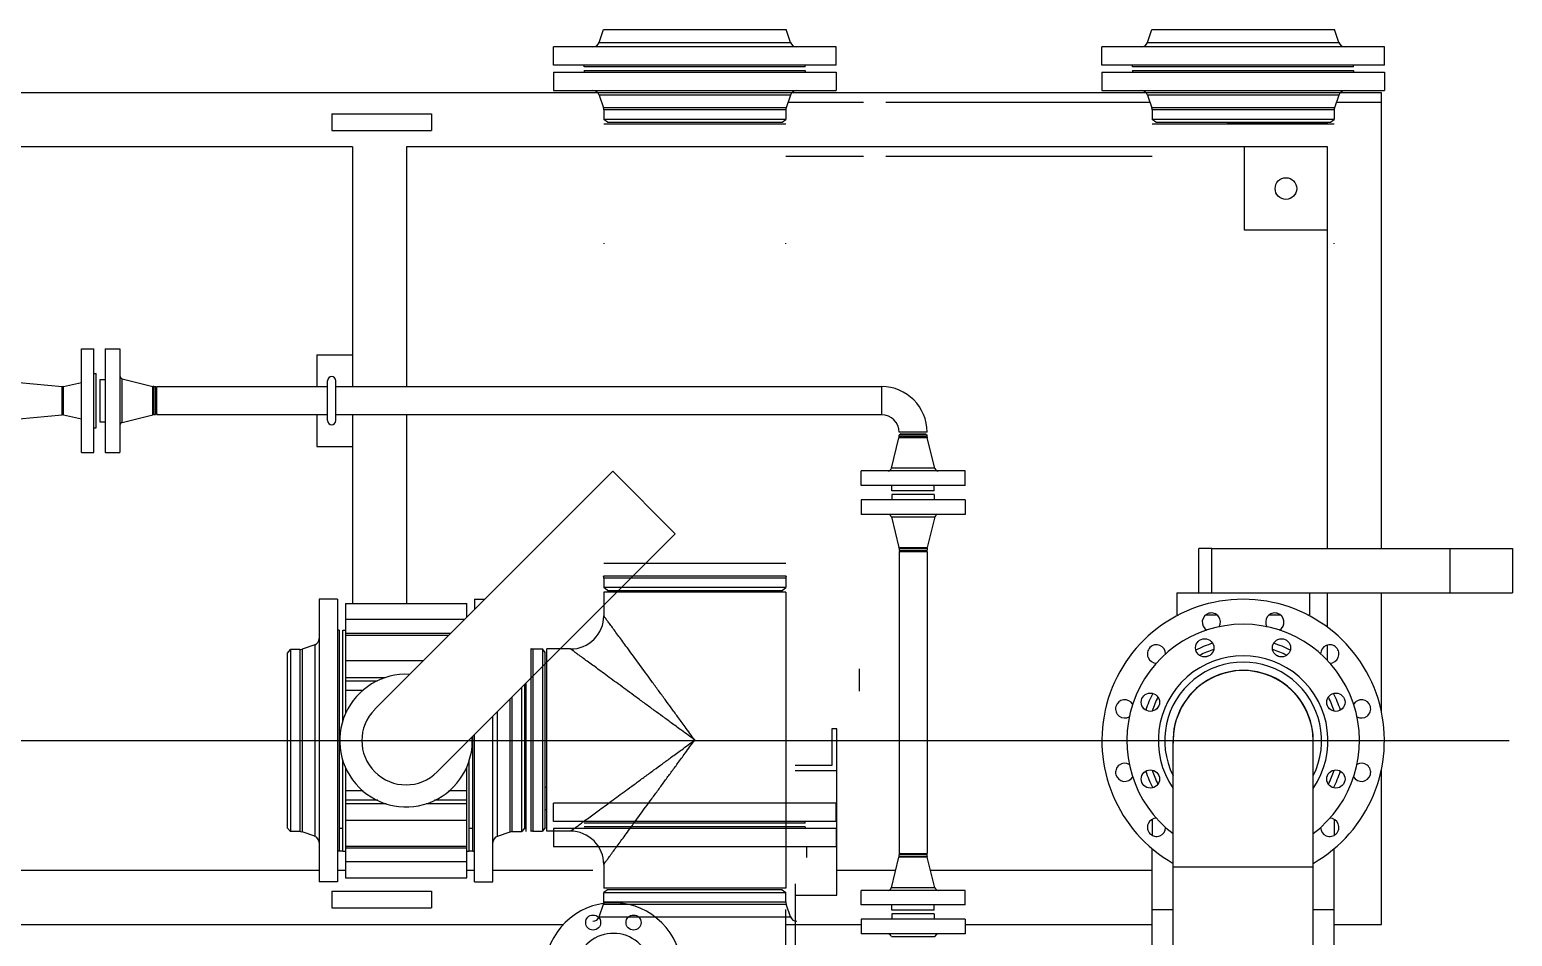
# Model space of a CAD drawing. Header units: millimetres. Extents: x 18255 to 228708, y -2217 to 146640.
# Drawn here: x 76637 to 78421, y 93377 to 94467 of the extents above; entities that cross this region are included whole.
import ezdxf

# ---------------------------------------------------------------- set-up
doc = ezdxf.new("R2010")
doc.units = ezdxf.units.MM
doc.layers.add('设备', color=8, linetype='Continuous')

msp = doc.modelspace()

# ---------------------------------------------------------------- linework, layer by layer
at = {"layer": '设备'}
for p, q in [((77322.2, 94452.1), (77327.4, 94467.4)), ((77327.4, 94467.4), (77547.4, 94467.4)), ((77552.6, 94452.1), (77547.4, 94467.4)), ((77982.2, 94452.1), (77987.4, 94467.4)), ((77987.4, 94467.4), (78207.4, 94467.4)), ((78212.6, 94452.1), (78207.4, 94467.4)), ((77267.4, 94424.6), (77267.4, 94446.6)), ((77607.4, 94446.6), (77267.4, 94446.6)), ((77322.2, 94452.1), (77552.6, 94452.1)), ((77607.4, 94424.6), (77607.4, 94446.6)), ((77927.4, 94424.6), (77927.4, 94446.6)), ((78267.4, 94446.6), (77927.4, 94446.6)), ((77982.2, 94452.1), (78212.6, 94452.1)), ((78267.4, 94424.6), (78267.4, 94446.6)), ((77607.4, 94424.6), (77267.4, 94424.6)), ((77304.4, 94422.6), (77304.4, 94424.6)), ((77570.4, 94422.6), (77304.4, 94422.6)), ((77304.4, 94418.1), (77304.4, 94416.1)), ((77304.4, 94418.1), (77570.4, 94418.1)), ((77570.4, 94422.6), (77570.4, 94424.6)), ((77570.4, 94418.1), (77570.4, 94416.1)), ((78267.4, 94424.6), (77927.4, 94424.6)), ((77964.4, 94422.6), (77964.4, 94424.6)), ((78230.4, 94422.6), (77964.4, 94422.6)), ((77964.4, 94418.1), (77964.4, 94416.1)), ((77964.4, 94418.1), (78230.4, 94418.1)), ((78230.4, 94422.6), (78230.4, 94424.6)), ((78230.4, 94418.1), (78230.4, 94416.1)), ((77267.4, 94416.1), (77267.4, 94394.1)), ((77267.4, 94416.1), (77607.4, 94416.1)), ((77607.4, 94416.1), (77607.4, 94394.1)), ((77927.4, 94416.1), (77927.4, 94394.1)), ((77927.4, 94416.1), (78267.4, 94416.1)), ((78267.4, 94416.1), (78267.4, 94394.1)), ((78263.9, 94391.3), (75829.9, 94391.3)), ((77267.4, 94394.1), (77607.4, 94394.1)), ((77552.6, 94388.7), (77322.2, 94388.7)), ((77322.2, 94388.7), (77327.4, 94373.4)), ((77552.6, 94388.7), (77547.4, 94373.4)), ((77927.4, 94394.1), (78267.4, 94394.1)), ((78212.6, 94388.7), (77982.2, 94388.7)), ((77982.2, 94388.7), (77987.4, 94373.4)), ((78212.6, 94388.7), (78207.4, 94373.4)), ((78263.9, 93843.3), (78263.9, 94391.3)), ((77000.4, 94366.3), (77000.4, 94346.3)), ((77000.4, 94366.3), (77120.4, 94366.3)), ((77120.4, 94366.3), (77120.4, 94346.3)), ((77547.4, 94373.4), (77327.4, 94373.4)), ((77327.9, 94370.8), (77327.9, 94359.4)), ((77547, 94370.8), (77327.9, 94370.8)), ((77547, 94370.8), (77547, 94359.4)), ((77549.7, 94380.1), (77640.4, 94380.1)), ((77667.4, 94380.1), (77985.1, 94380.1)), ((78207.4, 94373.4), (77987.4, 94373.4)), ((77987.9, 94370.8), (77987.9, 94359.4)), ((78207, 94370.8), (77987.9, 94370.8)), ((78207, 94370.8), (78207, 94359.4)), ((78209.7, 94380.1), (78263.9, 94380.1)), ((77000.4, 94346.3), (77120.4, 94346.3)), ((77547, 94359.4), (77327.9, 94359.4)), ((77332.2, 94356.1), (77327.9, 94359.4)), ((77327.9, 94354.1), (77547, 94354.1)), ((77332.2, 94356.1), (77542.7, 94356.1)), ((77542.7, 94356.1), (77547, 94359.4)), ((78207, 94359.4), (77987.9, 94359.4)), ((77992.2, 94356.1), (77987.9, 94359.4)), ((77987.9, 94354.1), (78207, 94354.1)), ((77992.2, 94356.1), (78202.7, 94356.1)), ((78078.9, 94354.1), (78078.9, 94355.1)), ((78078.9, 94355.1), (78198.9, 94355.1)), ((78198.9, 94354.1), (78198.9, 94355.1)), ((78202.7, 94356.1), (78207, 94359.4)), ((77025.4, 94326.3), (75948.9, 94326.3)), ((77025.4, 94326.3), (77025.4, 94038.1)), ((77090.4, 94326.3), (77090.4, 94038.1)), ((78198.9, 94326.3), (77090.4, 94326.3)), ((77547, 94315.1), (77640.4, 94315.1)), ((77667.4, 94315.1), (77987.9, 94315.1)), ((78098.9, 94226.3), (78098.9, 94326.3)), ((78198.9, 93843.3), (78198.9, 94326.3)), ((78198.9, 94226.3), (78098.9, 94226.3)), ((76699.5, 93958.7), (76699.5, 94083.7)), ((76699.5, 94083.7), (76714, 94083.7)), ((76714, 93958.7), (76714, 94083.7)), ((76727.9, 94083.7), (76727.9, 93958.7)), ((76727.9, 94083.7), (76745.4, 94083.7)), ((76745.4, 94083.7), (76745.4, 93958.7)), ((76982.4, 94076.2), (76982.4, 94038.1)), ((76982.4, 94076.2), (77025.4, 94076.2)), ((76624.2, 94043.2), (76676.2, 94038.3)), ((76677.8, 94038.4), (76699.5, 94043.2)), ((76714, 94053.7), (76717, 94053.7)), ((76717, 93988.7), (76717, 94053.7)), ((76721.5, 94046.7), (76721.5, 93995.7)), ((76721.5, 94046.7), (76727.9, 94046.7)), ((76748.4, 93995), (76748.4, 94047.5)), ((76748.4, 94047.5), (76785.2, 94038.2)), ((76995.4, 93997.2), (76995.4, 94045.2)), ((77005.4, 93997.2), (77005.4, 94045.2)), ((76676.2, 94004.2), (76676.2, 94038.3)), ((76677.8, 94004.1), (76677.8, 94038.4)), ((76785.2, 94004.3), (76785.2, 94038.2)), ((76786.2, 94038.1), (76785.2, 94038.2)), ((76786.2, 94004.4), (76786.2, 94038.1)), ((76786.2, 94038.1), (76788.4, 94038.1)), ((76789.9, 94036.1), (76788.4, 94038.1)), ((76788.4, 94004.4), (76788.4, 94038.1)), ((76789.9, 94004.4), (76789.9, 94038.1)), ((76789.9, 94038.1), (76995.4, 94038.1)), ((77005.4, 94038.1), (77662.2, 94038.1)), ((77662.2, 94038.1), (77662.2, 94004.4)), ((76624.2, 93999.3), (76676.2, 94004.2)), ((76677.8, 94004.1), (76699.5, 93999.2)), ((76721.5, 93995.7), (76727.9, 93995.7)), ((76748.4, 93995), (76785.2, 94004.3)), ((76786.2, 94004.4), (76785.2, 94004.3)), ((76786.2, 94004.4), (76788.4, 94004.4)), ((76789.9, 94006.4), (76788.4, 94004.4)), ((76789.9, 94004.4), (76995.4, 94004.4)), ((76982.4, 94004.4), (76982.4, 93966.2)), ((77005.4, 94004.4), (77662.2, 94004.4)), ((77025.4, 94004.4), (77025.4, 93777.3)), ((77090.4, 94004.4), (77090.4, 93777.3)), ((76714, 93988.7), (76717, 93988.7)), ((77674, 93939.8), (77683.2, 93976.6)), ((77683.4, 93977.5), (77683.2, 93976.6)), ((77717.2, 93976.6), (77683.2, 93976.6)), ((77717.1, 93983.2), (77683.4, 93983.2)), ((77685.4, 93981.2), (77683.4, 93979.7)), ((77683.4, 93977.5), (77683.4, 93979.7)), ((77717.1, 93979.7), (77683.4, 93979.7)), ((77717.1, 93977.5), (77683.4, 93977.5)), ((77685.4, 93981.2), (77715.1, 93981.2)), ((77715.1, 93981.2), (77717.1, 93979.7)), ((77717.1, 93977.5), (77717.1, 93979.7)), ((77717.1, 93977.5), (77717.2, 93976.6)), ((77726.4, 93939.8), (77717.2, 93976.6)), ((76699.5, 93958.7), (76714, 93958.7)), ((76727.9, 93958.7), (76745.4, 93958.7)), ((76982.4, 93966.2), (77025.4, 93966.2)), ((77338.7, 93936.3), (77052.3, 93650)), ((77413.9, 93861.1), (77338.7, 93936.3)), ((77637.7, 93919.2), (77637.7, 93936.7)), ((77762.7, 93936.7), (77637.7, 93936.7)), ((77726.4, 93939.8), (77674, 93939.8)), ((77762.7, 93919.2), (77762.7, 93936.7)), ((77762.7, 93919.2), (77637.7, 93919.2)), ((77674.7, 93912.8), (77674.7, 93919.2)), ((77725.7, 93912.8), (77725.7, 93919.2)), ((77637.7, 93901.9), (77637.7, 93884.4)), ((77762.7, 93901.9), (77637.7, 93901.9)), ((77725.7, 93912.8), (77674.7, 93912.8)), ((77674.7, 93908.3), (77674.7, 93901.9)), ((77725.7, 93908.3), (77674.7, 93908.3)), ((77725.7, 93908.3), (77725.7, 93901.9)), ((77762.7, 93901.9), (77762.7, 93884.4)), ((77762.7, 93884.4), (77637.7, 93884.4)), ((77674, 93881.4), (77683.2, 93844.6)), ((77674, 93881.4), (77726.4, 93881.4)), ((77726.4, 93881.4), (77717.2, 93844.6)), ((77127.5, 93574.7), (77413.9, 93861.1)), ((77683.4, 93843.6), (77683.2, 93844.6)), ((77683.2, 93844.6), (77717.2, 93844.6)), ((77683.4, 93843.6), (77683.4, 93841.5)), ((77683.4, 93843.6), (77717.1, 93843.6)), ((77685.4, 93839.9), (77683.4, 93841.5)), ((77683.4, 93841.5), (77717.1, 93841.5)), ((77683.4, 93839.9), (77683.4, 93476.7)), ((77683.4, 93839.9), (77717.1, 93839.9)), ((77715.1, 93839.9), (77717.1, 93841.5)), ((77717.1, 93843.6), (77717.2, 93844.6)), ((77717.1, 93843.6), (77717.1, 93841.5)), ((77717.1, 93839.9), (77717.1, 93476.7)), ((78044.2, 93790.1), (78044.2, 93843.3)), ((78059.8, 93843.3), (78044.2, 93843.3)), ((78059.8, 93790.1), (78059.8, 93843.3)), ((78059.8, 93843.3), (78421.4, 93843.3)), ((78346.2, 93843.3), (78346.2, 93790.1)), ((78421.4, 93843.3), (78421.4, 93790.1)), ((77547, 93825.5), (77327.9, 93825.5)), ((77547.4, 93810.2), (77327.4, 93810.2)), ((77327.9, 93807.6), (77327.9, 93796.3)), ((77547, 93807.6), (77327.9, 93807.6)), ((77547, 93796.3), (77327.9, 93796.3)), ((77332.2, 93793), (77327.9, 93796.3)), ((77542.7, 93793), (77547, 93796.3)), ((77547, 93807.6), (77547, 93796.3)), ((76985.4, 93782.3), (76985.4, 93442.3)), ((77007.4, 93782.3), (76985.4, 93782.3)), ((77007.4, 93782.3), (77007.4, 93442.3)), ((77016.9, 93777.3), (77016.9, 93672.8)), ((77016.9, 93777.3), (77162.9, 93777.3)), ((77162.9, 93760.6), (77162.9, 93777.3)), ((77172.4, 93782.3), (77172.4, 93770.1)), ((77172.4, 93782.3), (77184.7, 93782.3)), ((77327.9, 93791), (77327.9, 93762.5)), ((77547, 93791), (77327.9, 93791)), ((77332.2, 93793), (77542.7, 93793)), ((77547, 93791), (77547, 93435)), ((78017.6, 93790.1), (78017.6, 93763.5)), ((78017.6, 93790.1), (78346.2, 93790.1)), ((78177.2, 93790.1), (78177.2, 93763.5)), ((78198.9, 93748.6), (78198.9, 93790.1)), ((78263.9, 93646.1), (78263.9, 93790.1)), ((78346.2, 93790.1), (78421.4, 93790.1)), ((77160.2, 93757.8), (77016.9, 93757.8)), ((78017.6, 93763.5), (78019.9, 93763.5)), ((78052.6, 93763.5), (78065.9, 93763.5)), ((78128.9, 93763.5), (78142.2, 93763.5)), ((78174.9, 93763.5), (78177.2, 93763.5)), ((77009.4, 93745.3), (77007.4, 93745.3)), ((77009.4, 93745.3), (77009.4, 93479.3)), ((77013.9, 93635.7), (77013.9, 93745.3)), ((77013.9, 93745.3), (77016.9, 93745.3)), ((77143.5, 93741.2), (77016.9, 93741.2)), ((76947.4, 93717.6), (76950.7, 93721.9)), ((76950.7, 93721.9), (76950.7, 93502.8)), ((76962.1, 93721.9), (76950.7, 93721.9)), ((76962.1, 93721.9), (76962.1, 93502.8)), ((76980, 93727.5), (76964.7, 93722.3)), ((76964.7, 93722.3), (76964.7, 93502.4)), ((76980, 93727.5), (76980, 93497.2)), ((77016.9, 93739.1), (77141.5, 93739.1)), ((77240.2, 93722.9), (77240.2, 93503)), ((77242.7, 93722.5), (77242.7, 93503.4)), ((77242.7, 93722.5), (77254.1, 93722.5)), ((77254.1, 93722.5), (77254.1, 93503.4)), ((77257.4, 93718.2), (77254.1, 93722.5)), ((77259.4, 93503.4), (77259.4, 93722.5)), ((77287.9, 93722.5), (77259.4, 93722.5)), ((78198.9, 93708.6), (78198.9, 93727.6)), ((76947.4, 93507.1), (76947.4, 93717.6)), ((77110.4, 93708.1), (77016.9, 93708.1)), ((77257.4, 93507.7), (77257.4, 93718.2)), ((77064.9, 93688), (77016.9, 93688)), ((77635.4, 93698.6), (77635.4, 93671.6)), ((77016.9, 93684.2), (77055.6, 93684.2)), ((77016.9, 93672.8), (77016.9, 93644.6)), ((77016.9, 93672.8), (77038.2, 93672.8)), ((77229.1, 93502.8), (77229.1, 93676.3)), ((77232.4, 93679.6), (77232.4, 93507.1)), ((77234.4, 93502.8), (77234.4, 93681.6)), ((77215.2, 93502.4), (77215.2, 93662.4)), ((77217.7, 93502.8), (77217.7, 93664.9)), ((77194.4, 93442.3), (77194.4, 93641.6)), ((77199.8, 93497.2), (77199.8, 93647)), ((77170.4, 93479.3), (77170.4, 93617.6)), ((77172.4, 93442.3), (77172.4, 93619.6)), ((77602.3, 93626.3), (77602.3, 93582.3)), ((77608.3, 93626.3), (77602.3, 93626.3)), ((77608.3, 93426.3), (77608.3, 93626.3)), ((75220.9, 93612.3), (78417.4, 93612.3)), ((78013.3, 93044.8), (78013.3, 93612.3)), ((78181.6, 93044.8), (78181.6, 93612.3)), ((77013.9, 93479.3), (77013.9, 93589.3)), ((77016.9, 93580.1), (77016.9, 93551.9)), ((77162.9, 93551.9), (77162.9, 93580.1)), ((77165.9, 93479.3), (77165.9, 93589.3)), ((77602.3, 93582.3), (77558.3, 93582.3)), ((77558.3, 93576.3), (77608.3, 93576.3)), ((78263.9, 93391.3), (78263.9, 93578.5)), ((77016.9, 93551.9), (77016.9, 93447.4)), ((77038.4, 93551.9), (77016.9, 93551.9)), ((77162.9, 93551.9), (77141.4, 93551.9)), ((77162.9, 93447.4), (77162.9, 93551.9)), ((77257.4, 93556.5), (77259.4, 93556.5)), ((77055.8, 93540.5), (77016.9, 93540.5)), ((77016.9, 93536.7), (77065.8, 93536.7)), ((77114, 93536.7), (77162.9, 93536.7)), ((77162.9, 93540.5), (77124, 93540.5)), ((77257.4, 93529.5), (77259.4, 93529.5)), ((77267.4, 93515.1), (77267.4, 93537.1)), ((77607.4, 93537.1), (77267.4, 93537.1)), ((77607.4, 93515.1), (77607.4, 93537.1)), ((77016.9, 93516.6), (77162.9, 93516.6)), ((77257.4, 93507.7), (77254.1, 93503.4)), ((77607.4, 93515.1), (77267.4, 93515.1)), ((77570.4, 93513.1), (77304.4, 93513.1)), ((77570.4, 93508.6), (77304.4, 93508.6)), ((77570.4, 93513.1), (77570.4, 93515.1)), ((77570.4, 93508.6), (77570.4, 93506.6)), ((77987.9, 93517.7), (77987.9, 93498.4)), ((78207, 93517.7), (78207, 93498.4)), ((76947.4, 93507.1), (76950.7, 93502.8)), ((76962.1, 93502.8), (76950.7, 93502.8)), ((76980, 93497.2), (76964.7, 93502.4)), ((77009.4, 93506.8), (77013.9, 93506.8)), ((77165.9, 93506.8), (77170.4, 93506.8)), ((77199.8, 93497.2), (77215.2, 93502.4)), ((77217.7, 93502.8), (77229.1, 93502.8)), ((77232.4, 93507.1), (77229.1, 93502.8)), ((77232.4, 93506.8), (77234.4, 93506.8)), ((77242.7, 93503.4), (77254.1, 93503.4)), ((77287.9, 93503.4), (77259.4, 93503.4)), ((77267.4, 93506.6), (77267.4, 93484.6)), ((77607.4, 93506.6), (77267.4, 93506.6)), ((77607.4, 93506.6), (77607.4, 93484.6)), ((77009.4, 93479.3), (77007.4, 93479.3)), ((77009.4, 93479.8), (77013.9, 93479.8)), ((77013.9, 93479.3), (77016.9, 93479.3)), ((77016.9, 93485.5), (77162.9, 93485.5)), ((77016.9, 93483.5), (77162.9, 93483.5)), ((77162.9, 93479.3), (77165.9, 93479.3)), ((77165.9, 93479.8), (77170.4, 93479.8)), ((77170.4, 93479.3), (77172.4, 93479.3)), ((77607.4, 93484.6), (77267.4, 93484.6)), ((77571.8, 93484.6), (77571.8, 93471.6)), ((77674, 93435.3), (77683.2, 93472.1)), ((77683.4, 93473), (77683.2, 93472.1)), ((77717.2, 93472.1), (77683.2, 93472.1)), ((77683.4, 93476.7), (77717.1, 93476.7)), ((77685.4, 93476.7), (77683.4, 93475.2)), ((77683.4, 93473), (77683.4, 93475.2)), ((77717.1, 93475.2), (77683.4, 93475.2)), ((77717.1, 93473), (77683.4, 93473)), ((77715.1, 93476.7), (77717.1, 93475.2)), ((77717.1, 93473), (77717.1, 93475.2)), ((77717.1, 93473), (77717.2, 93472.1)), ((77726.4, 93435.3), (77717.2, 93472.1)), ((77987.9, 92981.3), (77987.9, 93482.6)), ((78207, 92981.3), (78207, 93482.6)), ((76543.4, 93456.3), (76985.4, 93456.3)), ((77007.4, 93456.3), (77016.9, 93456.3)), ((77016.9, 93466.9), (77162.9, 93466.9)), ((77162.9, 93456.3), (77172.4, 93456.3)), ((77194.4, 93456.3), (77314.9, 93456.3)), ((77327.9, 93463.4), (77327.9, 93435)), ((77608.3, 93456.3), (77679.3, 93456.3)), ((77721.1, 93456.3), (77987.9, 93456.3)), ((78013.3, 93460.3), (78181.6, 93460.3)), ((77007.4, 93442.3), (76985.4, 93442.3)), ((77016.9, 93447.4), (77162.9, 93447.4)), ((77172.4, 93442.3), (77194.4, 93442.3)), ((77558.3, 93440.2), (77558.3, 93284.2)), ((77000.4, 93431.3), (77000.4, 93411.3)), ((77000.4, 93431.3), (77120.4, 93431.3)), ((77120.4, 93431.3), (77120.4, 93411.3)), ((77547, 93435), (77327.9, 93435)), ((77332.2, 93433), (77327.9, 93429.7)), ((77327.9, 93418.3), (77327.9, 93429.7)), ((77327.9, 93429.7), (77547, 93429.7)), ((77542.7, 93433), (77332.2, 93433)), ((77542.7, 93433), (77547, 93429.7)), ((77547, 93418.3), (77547, 93429.7)), ((77558.3, 93426.3), (77608.3, 93426.3)), ((77637.7, 93414.7), (77637.7, 93432.2)), ((77762.7, 93432.2), (77637.7, 93432.2)), ((77726.4, 93435.3), (77674, 93435.3)), ((77762.7, 93414.7), (77762.7, 93432.2)), ((77000.4, 93411.3), (77120.4, 93411.3)), ((77322.2, 93400.4), (77327.4, 93415.7)), ((77327.4, 93415.7), (77547.4, 93415.7)), ((77327.9, 93418.3), (77547, 93418.3)), ((77547, 92988.3), (77547, 93409.3)), ((77552.6, 93400.4), (77547.4, 93415.7)), ((77762.7, 93414.7), (77637.7, 93414.7)), ((77674.7, 93408.3), (77674.7, 93414.7)), ((77725.7, 93408.3), (77674.7, 93408.3)), ((77674.7, 93403.8), (77674.7, 93397.4)), ((77725.7, 93403.8), (77674.7, 93403.8)), ((77725.7, 93408.3), (77725.7, 93414.7)), ((77725.7, 93403.8), (77725.7, 93397.4)), ((77987.9, 93409.3), (78013.3, 93409.3)), ((78181.6, 93409.3), (78207, 93409.3)), ((75985.3, 93391.3), (77279.4, 93391.3)), ((77322.2, 93400.4), (77552.6, 93400.4)), ((77547, 93391.3), (77637.7, 93391.3)), ((77637.7, 93397.4), (77637.7, 93379.9)), ((77762.7, 93397.4), (77637.7, 93397.4)), ((77762.7, 93397.4), (77762.7, 93379.9)), ((77762.7, 93391.3), (77987.9, 93391.3)), ((78207, 93391.3), (78263.9, 93391.3)), ((77762.7, 93379.9), (77637.7, 93379.9)), ((77674, 93376.9), (77726.4, 93376.9))]:
    msp.add_line(p, q, dxfattribs=at)
for centre, radius in [((78148.9, 94276.3), 13), ((78051.2, 93723.9), 11), ((78143.6, 93723.9), 11), ((77985.8, 93658.5), 11), ((78209, 93658.5), 11), ((77985.8, 93566.1), 11), ((78209, 93566.1), 11), ((77315.1, 93393.5), 9), ((77363.7, 93393.5), 9)]:
    msp.add_circle(centre, radius, dxfattribs=at)
for centre, radius, start, end in [((77314.7, 94454.6), 8, 270, 341.292), ((77560.1, 94454.6), 8, 198.708, 270), ((77974.7, 94454.6), 8, 270, 341.292), ((78220.1, 94454.6), 8, 198.708, 270), ((77314.7, 94386.1), 8, 18.708, 90), ((77560.1, 94386.1), 8, 90, 161.292), ((77974.7, 94386.1), 8, 18.708, 90), ((78220.1, 94386.1), 8, 90, 161.292), ((77319.9, 94370.8), 8, 0, 18.708), ((77555, 94370.8), 8, 161.292, 180), ((77979.9, 94370.8), 8, 0, 18.708), ((78215, 94370.8), 8, 161.292, 180), ((77382.2, 94210.6), 54.4, 180.0002, 180.7461), ((77492.6, 94210.6), 54.4, 359.2539, 359.9998), ((78152.6, 94210.6), 54.4, 359.2539, 359.9998), ((76749.4, 94051.4), 4, 180, 255.8634), ((77000.4, 94045.2), 5, 0, 180), ((76676.7, 94043.3), 5, 264.6107, 282.5288), ((77662.2, 93983.2), 54.9, 0, 90), ((76676.7, 93999.2), 5, 77.4712, 95.3893), ((76749.4, 93991.1), 4, 104.1366, 180), ((77000.4, 93997.2), 5, 180, 0), ((77662.2, 93983.2), 21.1, 0, 90), ((77670.1, 93940.7), 4, 270, 345.8634), ((77730.3, 93940.7), 4, 194.1366, 270), ((77670.1, 93880.4), 4, 14.1366, 90), ((77730.3, 93880.4), 4, 90, 165.8634), ((77319.9, 93807.6), 8, 0, 18.708), ((77555, 93807.6), 8, 161.292, 180), ((78097.4, 93612.3), 170, 299.7029, 240.2971), ((77287.9, 93762.5), 40, 269.9999, 0.0001), ((78059.2, 93754.8), 11, 330.0063, 240.4524), ((78135.6, 93754.8), 11, 299.5476, 209.9937), ((78097.4, 93612.3), 140, 306.9974, 233.0026), ((76962.1, 93729.9), 8, 270, 288.708), ((76977.4, 93735.1), 8, 288.708, 0), ((77242.7, 93730.5), 8, 251.292, 270), ((77993.1, 93716.6), 11, 0, 270.8302), ((78097.4, 93612.3), 122.7, 107.3137, 117.5782), ((78097.4, 93612.3), 115.2, 107.8971, 116.9896), ((78097.4, 93612.3), 115.2, 63.0025, 72.1033), ((78097.4, 93612.3), 122.7, 62.419, 72.6872), ((78201.7, 93716.6), 11, 269.1698, 180), ((78097.4, 93612.3), 102.1, 325.7401, 214.2577), ((78097.4, 93612.3), 94.4, 333.3462, 206.6479), ((78097.4, 93612.3), 110, 112.0604, 113.3301), ((78097.4, 93612.3), 110, 67.1391, 68.3448), ((77089.9, 93612.3), 79.8, 86.8103, 3.1897), ((78097.4, 93612.3), 84.4, 356.9842, 182.1222), ((78097.4, 93612.3), 84.2, 0, 180), ((78097.4, 93612.3), 122.7, 152.3992, 162.6095), ((78097.4, 93612.3), 122.7, 17.3903, 27.6011), ((77954.9, 93650.5), 11, 29.5476, 299.9937), ((78097.4, 93612.3), 115.2, 153.0041, 161.9962), ((78097.4, 93612.3), 115.2, 18.0059, 26.9926), ((78239.9, 93650.5), 11, 240.0063, 150.4524), ((77089.9, 93612.3), 53.2, 135, 315), ((77954.9, 93574.2), 11, 60.0063, 330.4524), ((78239.9, 93574.2), 11, 209.5476, 119.9937), ((78097.4, 93612.3), 122.7, 197.3903, 207.6011), ((78097.4, 93612.3), 115.2, 198.0059, 206.9926), ((78097.4, 93612.3), 115.2, 333.0041, 341.9962), ((78097.4, 93612.3), 122.7, 332.3992, 342.6095), ((77993.1, 93508), 11, 89.1698, 0), ((78201.7, 93508), 11, 180, 90.8302), ((76962.1, 93494.8), 8, 71.292, 90), ((76977.4, 93489.6), 8, 0, 71.292), ((77202.4, 93489.6), 8, 108.708, 180), ((77217.7, 93494.8), 8, 90, 108.708), ((77242.7, 93495.4), 8, 90, 108.708), ((77287.9, 93463.4), 40, 359.9999, 90.0001), ((77670.1, 93436.2), 4, 270, 345.8634), ((77730.3, 93436.2), 4, 194.1366, 270), ((77339.4, 93334.8), 82.5, 236.8928, 213.1072), ((77319.9, 93418.3), 8, 341.292, 0), ((77555, 93418.3), 8, 180, 198.708), ((77314.7, 93403), 8, 270, 341.292), ((77560.1, 93403), 8, 198.708, 270), ((77339.4, 93334.8), 45.7, 246.8223, 203.1775), ((77670.1, 93375.9), 4, 14.1366, 90), ((77730.3, 93375.9), 4, 90, 165.8634)]:
    msp.add_arc(centre, radius, start, end, dxfattribs=at)
for points, start_tangent, end_tangent in [([(77437.4, 93613), (77425.7, 93629), (77416.7, 93641.3), (77409.1, 93651.6), (77401.6, 93661.8), (77393.7, 93672.6), (77385.7, 93683.6), (77378.2, 93693.8), (77371.6, 93702.8), (77365.2, 93711.6), (77358.9, 93720.2), (77353.2, 93728), (77348.3, 93734.6), (77343.7, 93740.8), (77339.3, 93746.9), (77335.5, 93752.1), (77332.5, 93756.1), (77330.1, 93759.4), (77328.4, 93761.7), (77327.9, 93762.5)], (-0.590876, 0.806762), (-0.590963, 0.806698)), ([(77437.4, 93613), (77421.4, 93624.7), (77409.1, 93633.7), (77398.7, 93641.3), (77388.6, 93648.7), (77377.7, 93656.7), (77366.8, 93664.7), (77356.5, 93672.2), (77347.6, 93678.8), (77338.8, 93685.2), (77330.2, 93691.5), (77322.4, 93697.2), (77315.8, 93702.1), (77309.5, 93706.6), (77303.5, 93711.1), (77298.3, 93714.9), (77294.2, 93717.8), (77290.9, 93720.3), (77288.6, 93721.9), (77287.9, 93722.5)], (-0.806762, 0.590876), (-0.806724, 0.590928)), ([(77287.9, 93503.4), (77288.6, 93504), (77291, 93505.7), (77294.3, 93508.1), (77298.4, 93511.1), (77303.7, 93515), (77309.9, 93519.5), (77316.2, 93524.2), (77322.9, 93529.1), (77330.6, 93534.7), (77339.1, 93540.9), (77347.8, 93547.3), (77356.8, 93553.9), (77366.8, 93561.3), (77377.5, 93569.1), (77388.3, 93577), (77398.6, 93584.5), (77409.2, 93592.3), (77421.7, 93601.4), (77437.4, 93613)], (0.806719, 0.590936), (0.806759, 0.59088)), ([(77327.9, 93463.4), (77328.4, 93464.2), (77330.1, 93466.5), (77332.6, 93469.8), (77335.6, 93473.9), (77339.5, 93479.3), (77344, 93485.4), (77348.6, 93491.8), (77353.5, 93498.4), (77359.2, 93506.2), (77365.4, 93514.6), (77371.8, 93523.4), (77378.3, 93532.3), (77385.7, 93542.4), (77393.6, 93553.1), (77401.4, 93563.9), (77409, 93574.2), (77416.8, 93584.8), (77425.9, 93597.2), (77437.4, 93613)], (0.590953, 0.806706), (0.59088, 0.806759))]:
    msp.add_spline(points, degree=3, dxfattribs=dict(at, start_tangent=start_tangent, end_tangent=end_tangent))

doc.saveas('drawing.dxf')
